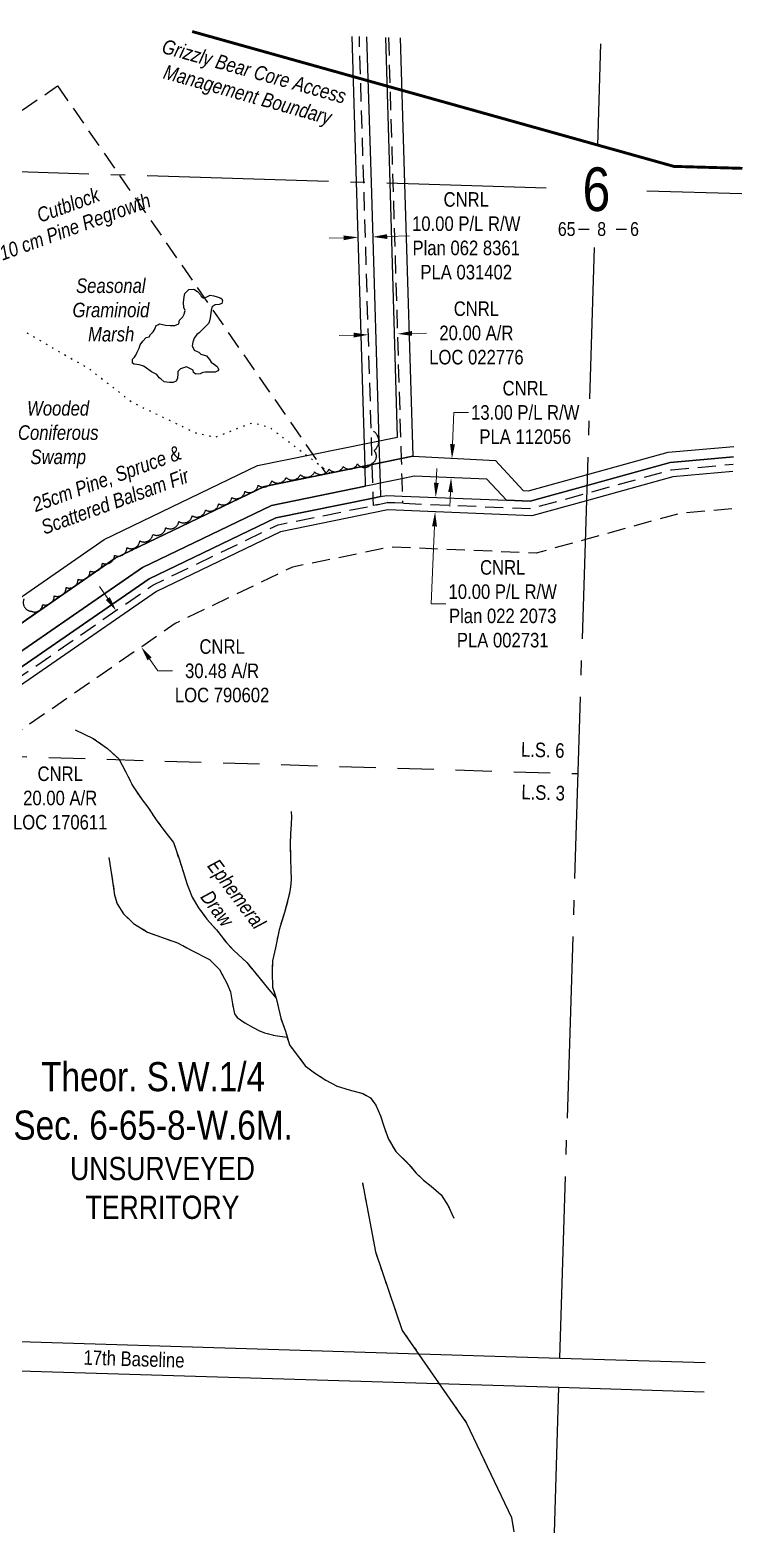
# Model space of a CAD drawing. Extents: x 356147 to 358515, y 6051156 to 6053345.
# Drawn here: x 357727 to 358218, y 6051156 to 6052190 of the extents above; entities that cross this region are included whole.
import ezdxf
from ezdxf.enums import TextEntityAlignment as Align

# ---------------------------------------------------------------- set-up
doc = ezdxf.new("R2010")
doc.units = 0
doc.header["$LTSCALE"] = 5
doc.header["$PDSIZE"] = 15
for name, pattern in [('0', [1, 1, 0]), ('DASHDOT2', [12.7, 6.35, -3.175, 0, -3.175]), ('foc-ACCESSROAD', [3.75, 2.5, -1.25]), ('foc-LSD', [8, 5, -3]), ('foc-QUARTERLINE', [33, 25, -3, 2, -3]), ('foc-TOPO', [1, 0.2, -0.8]), ('foc-TOPO-ephemeral', [6.25, 3.125, -0.625, 0.625, -0.625, 0.625, -0.625]), ('foc-WHEELTRACKS', [2, 0.4, -1.6])]:
    doc.linetypes.add(name, pattern=pattern)
doc.layers.get('Defpoints').update_dxf_attribs({"color": 9})
for name, color, linetype in [('10', 1, 'Continuous'), ('9', 3, 'Continuous'), ('AS-WILDLIFE', 131, 'DASHDOT2'), ('C-AR', 13, 'foc-ACCESSROAD'), ('C-RW', 13, 'Continuous'), ('C-SYMBOL', 7, 'Continuous'), ('C-WS', 13, 'foc-ACCESSROAD'), ('L-QSEC', 8, 'foc-QUARTERLINE'), ('L-ROAD-T', 7, 'Continuous'), ('L-SEC', 7, 'Continuous'), ('L-SECLBL', 7, 'Continuous'), ('L-SECQ', 8, 'foc-QUARTERLINE'), ('L-SECTION-LSD', 7, 'foc-LSD'), ('L-UNS-T', 3, 'Continuous'), ('T-BUSH', 110, '0'), ('T-BUSH-T', 110, 'Continuous'), ('T-CREEK', 160, 'Continuous'), ('T-DRAW', 143, 'foc-TOPO-ephemeral'), ('T-VEGETATION CHANGE', 104, 'foc-TOPO'), ('T-WATER-P3', 160, 'foc-WHEELTRACKS'), ('T-WATER-T', 170, 'Continuous'), ('WETLAND', 143, 'Continuous')]:
    doc.layers.add(name, color=color, linetype=linetype)
for name, color, linetype, lineweight in [('C-AR-T', 13, 'Continuous', 9), ('C-RW-T', 13, 'Continuous', 9), ('T-TEXT', 48, 'Continuous', 18)]:
    doc.layers.add(name, color=color, linetype=linetype, lineweight=lineweight)
doc.styles.add('100L', font='ARIALN.TTF', dxfattribs={"height": 11})
doc.styles.add('175L', font='ARIALN.TTF', dxfattribs={"height": 20})
doc.styles.add('240', font='ARIALN.TTF', dxfattribs={"height": 30})
doc.styles.add('80CG', font='ARIALN.TTF', dxfattribs={"height": 10})
doc.styles.add('80L', font='ARIALN.TTF', dxfattribs={"height": 10})
doc.styles.add('80LS', font='ARIALNI.TTF', dxfattribs={"height": 10})
doc.styles.add('foc-LtypeFont', font='ARIALN.TTF', dxfattribs={"height": 7.35})
doc.styles.add('SIMPLEX', font='ARIALN.TTF')
doc.linetypes.add('foc-TOPO-flowdirection-NOLINE', pattern='A,0,[">",foc-LtypeFont,S=0.3,R=0,X=0,Y=-0.945],-20,[">",foc-LtypeFont,S=0.3,R=0,X=0,Y=-0.945],0', length=20)
doc.dimstyles.new('Compass 5 000', dxfattribs={"dimscale": 5, "dimtxt": 9, "dimasz": 2, "dimexe": 0.2, "dimexo": 0.0625, "dimgap": 0.5, "dimtad": 0, "dimtih": 1, "dimtoh": 1, "dimzin": 0, "dimdsep": 46, "dimtxsty": '80CG', "dimcen": 0.1, "dimse1": 1, "dimse2": 1, "dimclrd": 256, "dimclrt": 256, "dimaunit": 1, "dimadec": 4, "dimazin": 0, "dimtfac": 0.06, "dimtofl": 0, "dimtmove": 0, "dimatfit": 1, "dimfxl": 0.2, "dimtolj": 1, "dimtzin": 0, "dimlwd": -1, "dimarcsym": 0})

# ---------------------------------------------------------------- blocks, each defined once
blk = doc.blocks.new('L-SECLBL')
at = {"layer": '9', "color": 7}
for p, q in [((-5.1, -27.8), (-12.3, -27.8)), ((20.7, -27.8), (13.5, -27.8))]:
    blk.add_line(p, q, dxfattribs=at)
at = {"layer": '10', "color": 2, "style": 'SIMPLEX'}
blk.add_attdef('SEC', text='', height=30, dxfattribs=at).set_placement((0, 0), align=Align.MIDDLE)
at = {"layer": '10', "color": 5, "style": '80L'}
blk.add_attdef('TWP', text='', height=9.5, dxfattribs=at).set_placement((-14.4, -27.4), align=Align.MIDDLE_RIGHT)
blk.add_attdef('RGE', text='', height=9.5, dxfattribs=at).set_placement((3.6, -27.4), align=Align.MIDDLE_CENTER)
blk.add_attdef('MER', text='', height=9.5, dxfattribs=at).set_placement((23.2, -27.4), align=Align.MIDDLE_LEFT)
blk = doc.blocks.new('*D367')
at = {"layer": 'C-AR-T', "transparency": 16777216}
for p, q in [((357990.1, 6051980.9), (358000.1, 6051981.2)), ((357950.1, 6051979.7), (357940.1, 6051979.4))]:
    blk.add_line(p, q, dxfattribs=at)
for points in [[(357950, 6051981.4), (357950.1, 6051978.1), (357960.1, 6051980)], [(357990, 6051982.6), (357990.1, 6051979.3), (357980.1, 6051980.6)]]:
    blk.add_solid(points, dxfattribs=at)
at = {"layer": 'Defpoints', "color": 0, "transparency": 16777216}
for p in [(357958.9, 6052018.3), (357978.9, 6052018.9), (357980.1, 6051980.6)]:
    blk.add_point(p, dxfattribs=at)
at = {"layer": 'C-AR-T', "transparency": 16777216, "insert": (358034.4, 6051981.2), "char_height": 10, "attachment_point": 5, "style": '80CG'}
blk.add_mtext('\\A1;CNRL\\P20.00 A/R\\PLOC 022776', dxfattribs=at)
blk = doc.blocks.new('*D376')
at = {"layer": 'C-RW-T', "transparency": 16777216}
for p, q in [((358006.8, 6051878.1), (358007.2, 6051888.1)), ((358005.6, 6051848.2), (358005.2, 6051838.2)), ((358003.4, 6051794.9), (358005.2, 6051838.2)), ((358013.4, 6051794.9), (358003.4, 6051794.9))]:
    blk.add_line(p, q, dxfattribs=at)
for points in [[(358005.2, 6051878.2), (358008.5, 6051878.1), (358006.4, 6051868.1)], [(358003.9, 6051848.2), (358007.3, 6051848.1), (358006, 6051858.2)]]:
    blk.add_solid(points, dxfattribs=at)
at = {"layer": 'Defpoints', "color": 0, "transparency": 16777216}
for p in [(358006.7, 6051868.1), (358006, 6051858.2), (358006.3, 6051858.1)]:
    blk.add_point(p, dxfattribs=at)
at = {"layer": 'C-RW-T', "transparency": 16777216, "insert": (358052.5, 6051794.9), "char_height": 10, "attachment_point": 5, "style": '80CG'}
blk.add_mtext('\\A1;CNRL\\P10.00 P/L R/W\\PPlan 022 2073\\PPLA 002731', dxfattribs=at)
blk = doc.blocks.new('*D387')
at = {"layer": 'C-RW-T', "transparency": 16777216}
for p, q in [((358018, 6051904.7), (358018.9, 6051926.5)), ((358018.9, 6051926.5), (358028.9, 6051926.5)), ((358016.6, 6051871.8), (358016.2, 6051861.8))]:
    blk.add_line(p, q, dxfattribs=at)
for points in [[(358016.3, 6051904.8), (358019.7, 6051904.7), (358017.6, 6051894.7)], [(358015, 6051871.8), (358018.3, 6051871.7), (358017, 6051881.7)]]:
    blk.add_solid(points, dxfattribs=at)
at = {"layer": 'Defpoints', "color": 0, "transparency": 16777216}
for p in [(358017.6, 6051894.7), (358030.9, 6051894.2), (358030.3, 6051881.2)]:
    blk.add_point(p, dxfattribs=at)
at = {"layer": 'C-RW-T', "transparency": 16777216, "insert": (358068, 6051926.5), "char_height": 10, "attachment_point": 5, "style": '80CG'}
blk.add_mtext('\\A1;CNRL\\P13.00 P/L R/W\\PPLA 112056', dxfattribs=at)
blk = doc.blocks.new('*D415')
at = {"layer": 'C-RW-T', "transparency": 16777216}
for p, q in [((357943.1, 6052046.7), (357933.1, 6052046.4)), ((357973.1, 6052047.6), (357988.3, 6052048))]:
    blk.add_line(p, q, dxfattribs=at)
for points in [[(357943, 6052048.3), (357943.1, 6052045), (357953.1, 6052047)], [(357973, 6052049.2), (357973.1, 6052045.9), (357963.1, 6052047.3)]]:
    blk.add_solid(points, dxfattribs=at)
at = {"layer": 'Defpoints', "color": 0, "transparency": 16777216}
for p in [(357953.1, 6052047), (357953.6, 6052028.7), (357963.6, 6052029)]:
    blk.add_point(p, dxfattribs=at)
at = {"layer": 'C-RW-T', "transparency": 16777216, "insert": (358027.4, 6052048), "char_height": 10, "attachment_point": 5, "style": '80CG'}
blk.add_mtext('\\A1;CNRL\\P10.00 P/L R/W\\PPlan 062 8361\\PPLA 031402', dxfattribs=at)
blk = doc.blocks.new('*D526')
at = {"layer": 'C-AR-T', "transparency": 16777216}
for p, q in [((357780.9, 6051798.5), (357775.2, 6051806.8)), ((357809.6, 6051757), (357815.3, 6051748.8)), ((357815.3, 6051748.8), (357825.3, 6051748.8))]:
    blk.add_line(p, q, dxfattribs=at)
for points in [[(357782.3, 6051799.5), (357779.5, 6051797.6), (357786.6, 6051790.3)], [(357811, 6051758), (357808.2, 6051756.1), (357803.9, 6051765.2)]]:
    blk.add_solid(points, dxfattribs=at)
at = {"layer": 'Defpoints', "color": 0, "transparency": 16777216}
for p in [(357787.7, 6051791.1), (357803.9, 6051765.2), (357805, 6051766)]:
    blk.add_point(p, dxfattribs=at)
at = {"layer": 'C-AR-T', "transparency": 16777216, "insert": (357859.5, 6051748.8), "char_height": 10, "attachment_point": 5, "style": '80CG'}
blk.add_mtext('\\A1;CNRL\\P30.48 A/R\\PLOC 790602', dxfattribs=at)

msp = doc.modelspace()

# ---------------------------------------------------------------- linework, layer by layer
at = {"layer": 'AS-WILDLIFE', "const_width": 2, "flags": 128}
msp.add_lwpolyline([(358217.413, 6052094.457), (358170.214, 6052095.806), (357838.897, 6052188.576)], dxfattribs=at)
at = {"layer": 'C-AR', "flags": 128}
for points in [[(357973.92, 6052184.465), (357976.944, 6052084.35), (357982.684, 6051894.228), (357983.084, 6051880.99), (357983.443, 6051869.083), (357983.595, 6051864.085), (357973.087, 6051864.519), (357965.993, 6051863.086), (357963.635, 6051862.599), (357963.482, 6051867.655), (357963.205, 6051876.822), (357962.802, 6051890.195), (357956.92, 6052084.958), (357953.897, 6052185.074)], [(357187.885, 6051943.65), (357194.529, 6051934.318), (357283.952, 6051818.21), (357287.597, 6051813.479), (357313.035, 6051783.342), (357414.182, 6051663.513), (357439.405, 6051640.103), (357451.428, 6051628.94), (357460.193, 6051620.806), (357464.753, 6051616.572), (357467.193, 6051617.189), (357469.822, 6051617.854), (357483.316, 6051621.269), (357496.257, 6051624.544), (357546.037, 6051637.14), (357636.984, 6051690.661), (357654.264, 6051700.83), (357673.622, 6051712.223), (357811.873, 6051807.79), (357898.03, 6051849.276), (357963.635, 6051862.599), (357965.993, 6051863.08), (357973.087, 6051864.519), (357983.595, 6051864.086), (358072.035, 6051860.44), (358110.406, 6051871.052), (358168.699, 6051887.174), (358211.043, 6051890.927)], [(358210.083, 6051860.25), (358174.149, 6051857.065), (358109.407, 6051839.161), (358075.554, 6051829.798), (357975.527, 6051833.921), (357907.822, 6051820.17), (357827.24, 6051781.369), (357690.036, 6051686.524), (357557.736, 6051608.668), (357486.142, 6051590.551), (357473.483, 6051587.348), (357466.726, 6051585.638), (357456.165, 6051582.966), (357455.653, 6051583.442), (357433.907, 6051603.625), (357425.192, 6051611.714), (357415.953, 6051620.292), (357412.376, 6051623.613), (357404.281, 6051631.165), (357398.087, 6051636.877), (357392.093, 6051642.441), (357311.602, 6051737.798), (357282.506, 6051772.268), (357186.363, 6051895.288)]]:
    msp.add_lwpolyline(points, dxfattribs=at)
at = {"layer": 'C-RW'}
for points in [[(357982.017, 6052184.218), (357985.01, 6052084.105), (357990.619, 6051896.46), (357888.661, 6051875.695), (357786.036, 6051826.244), (357657.37, 6051737.224), (357637.285, 6051725.405), (357623.396, 6051717.233), (357620.002, 6051715.235), (357615.62, 6051712.657), (357534.269, 6051664.786), (357503.504, 6051656.559), (357502.062, 6051662.194), (357458.541, 6051651.178), (357456.499, 6051659.992), (357498.488, 6051670.558), (357527.27, 6051677.801), (357649.291, 6051749.868), (357778.47, 6051839.243), (357883.836, 6051890.015), (357980.225, 6051909.646), (357975, 6052084.409), (357972.007, 6052184.523)], [(357665.913, 6051724.11), (357804.813, 6051819.926), (357893.533, 6051862.644), (357958.22, 6051875.777), (357957.832, 6051889.187), (357951.915, 6052085.111), (357948.892, 6052185.227)], [(357958.903, 6052184.922), (357961.926, 6052084.807), (357967.772, 6051891.203), (357968.175, 6051877.864), (357968.453, 6051868.664), (357963.482, 6051867.655), (357896.423, 6051854.049), (357809.351, 6051812.124), (357670.738, 6051716.542)], [(357657.37, 6051737.224), (357786.036, 6051826.244), (357888.661, 6051875.695), (357957.142, 6051889.642), (357990.619, 6051896.46), (358047.532, 6051893.502), (358066.583, 6051872.816), (358070.296, 6051872.664), (358110.807, 6051883.865), (358166.2, 6051899.183), (358211.427, 6051903.189)], [(358211.201, 6051895.962), (358167.617, 6051892.1), (358110.571, 6051876.324), (358071.327, 6051865.462), (358055.02, 6051866.134), (358041.619, 6051880.738), (357991.678, 6051882.793), (357983.084, 6051880.99), (357968.175, 6051877.865), (357963.205, 6051876.823), (357958.219, 6051875.777), (357893.533, 6051862.644), (357804.814, 6051819.926), (357665.913, 6051724.11)], [(357670.738, 6051716.542), (357809.351, 6051812.124), (357896.423, 6051854.049), (357963.482, 6051867.655), (357968.453, 6051868.664), (357972.694, 6051869.525), (357983.443, 6051869.083), (358055.018, 6051866.136), (358071.344, 6051865.464), (358110.571, 6051876.324), (358167.644, 6051892.098), (358211.201, 6051895.959)], [(358210.886, 6051885.894), (358169.593, 6051882.234), (358110.242, 6051865.82), (358072.612, 6051855.414), (357973.487, 6051859.5), (357899.636, 6051844.501), (357814.394, 6051803.456), (357676.093, 6051708.127), (357547.601, 6051632.657), (357497.456, 6051619.843), (357485.563, 6051616.791), (357468.395, 6051612.424), (357467.489, 6051612.199), (357433.907, 6051603.625), (357427.642, 6051602.025), (357428.892, 6051597.084), (357305.709, 6051550.587), (357275.167, 6051539.058), (357173.948, 6051500.853)]]:
    msp.add_lwpolyline(points, dxfattribs=at)
at = {"layer": 'C-WS', "flags": 128}
msp.add_lwpolyline([(357746.349, 6052151.175), (357931.1, 6051884.334), (357888.661, 6051875.695), (357786.036, 6051826.244), (357687.448, 6051758.026), (357597.166, 6051888.431), (357553.939, 6051858.503), (357480.77, 6051967.275), (357746.349, 6052151.175)], close=True, dxfattribs=at)
at = {"layer": 'L-QSEC'}
for p, q in [((358117.887, 6052110.085), (358120.076, 6052180.015)), ((357313.085, 6052104.571), (358082.475, 6052081.147)), ((358091.787, 6051276.158), (358115.697, 6052040.12)), ((358088.028, 6051155.864), (358091.158, 6051256.058))]:
    msp.add_line(p, q, dxfattribs=at)
at = {"layer": 'L-SEC'}
for p, q in [((357287.783, 6051300.632), (358091.769, 6051276.159)), ((357287.15, 6051280.532), (358091.158, 6051256.058)), ((358091.769, 6051276.159), (358191.707, 6051273.117)), ((358091.158, 6051256.058), (358191.078, 6051253.017))]:
    msp.add_line(p, q, dxfattribs=at)
at = {"layer": 'L-SECQ'}
msp.add_line((358151.726, 6052079.039), (358216.869, 6052077.056), dxfattribs=at)
at = {"layer": 'L-SECTION-LSD'}
msp.add_line((357300.434, 6051702.602), (358104.368, 6051678.129), dxfattribs=at)
at = {"layer": 'T-BUSH', "flags": 128}
msp.add_lwpolyline([(357723.238, 6051798.33, 0.52056705), (357728.406, 6051789.773, 0.52056705), (357736.112, 6051794.384, 0.52056705), (357744.091, 6051800.407, 0.52056705), (357752.267, 6051806.156, 0.52056705), (357760.508, 6051811.814, 0.52056705), (357768.749, 6051817.472, 0.52056705), (357777.168, 6051822.861, 0.52056705), (357785.614, 6051828.21, 0.52056705), (357794.085, 6051833.516, 0.52056705), (357802.945, 6051838.142, 0.52056705), (357811.831, 6051842.721, 0.52056705), (357820.717, 6051847.3, 0.52056705), (357829.78, 6051851.507, 0.52056705), (357838.961, 6051855.461, 0.52056705), (357848.122, 6051859.46, 0.52056705), (357857.152, 6051863.748, 0.52056705), (357866.183, 6051868.035, 0.52056705), (357875.235, 6051872.276, 0.52056705), (357884.317, 6051876.453, 0.52056705), (357893.77, 6051879.538, 0.52056705), (357903.518, 6051881.757, 0.52056705), (357913.313, 6051883.746, 0.52056705), (357923.135, 6051885.603, 0.52056705), (357932.958, 6051887.461, 0.52056705), (357942.78, 6051889.319, 0.52056705), (357952.603, 6051891.177, 0.52056705), (357962.499, 6051891.428, 0.52056705), (357964.022, 6051900.291, 0.52056705), (357963.653, 6051913.591, 0.52056705)], format="xyb", dxfattribs=at)
at = {"layer": 'T-CREEK', "linetype": 'foc-TOPO-flowdirection-NOLINE', "flags": 128}
msp.add_lwpolyline([(357956.029, 6051396.624), (357964.937, 6051349.258), (357983.395, 6051295.131), (358027.603, 6051231.466), (358058.58, 6051166.478), (358060.137, 6051156.713)], dxfattribs=at)
at = {"layer": 'T-DRAW', "linetype": 'foc-TOPO-flowdirection-NOLINE', "flags": 128}
for points in [[(357758.364, 6051708.24), (357770.877, 6051702.374), (357780.653, 6051695.335), (357788.474, 6051688.297), (357793.166, 6051679.694), (357797.859, 6051669.918), (357804.507, 6051660.141), (357808.417, 6051655.058), (357814.674, 6051645.673), (357820.149, 6051638.243), (357826.014, 6051630.813), (357829.925, 6051619.473), (357832.662, 6051610.87), (357835.399, 6051601.876), (357838.919, 6051593.273), (357843.22, 6051585.843), (357849.086, 6051578.022), (357855.734, 6051570.592), (357861.99, 6051562.38), (357867.465, 6051556.515), (357876.459, 6051548.303), (357884.671, 6051538.136), (357890.537, 6051531.097), (357896.793, 6051523.667), (357899.922, 6051509.98), (357903.05, 6051500.986), (357905.787, 6051491.601), (357916.737, 6051477.133), (357922.993, 6051472.44), (357930.814, 6051467.356), (357938.635, 6051463.055), (357946.847, 6051460.709), (357956.216, 6051458.175), (357961.472, 6051455.172), (357965.226, 6051450.166), (357968.48, 6051442.658), (357970.982, 6051434.9), (357973.985, 6051426.641), (357978.991, 6051418.132), (357988, 6051409.372), (357993.006, 6051403.366), (357998.011, 6051398.611), (358003.267, 6051394.356), (358010.274, 6051388.35), (358015.029, 6051380.842), (358018.783, 6051372.333)], [(357907.114, 6051652.023), (357907.274, 6051648.339), (357906.954, 6051643.373), (357906.473, 6051636.646), (357906.313, 6051629.278), (357906.633, 6051618.867), (357906.793, 6051612.46), (357907.114, 6051604.772), (357906.313, 6051598.525), (357905.031, 6051592.279), (357902.409, 6051582.558), (357898.655, 6051570.796), (357896.152, 6051558.282), (357894.15, 6051549.272), (357893.9, 6051541.264), (357894.15, 6051531.253), (357896.793, 6051523.667)], [(357781.529, 6051620.349), (357783.531, 6051608.836), (357785.533, 6051594.571), (357787.285, 6051588.565), (357791.79, 6051581.807), (357798.547, 6051575.05), (357808.308, 6051569.044), (357817.818, 6051565.54), (357828.83, 6051561.786), (357838.34, 6051556.781), (357850.853, 6051550.274), (357857.611, 6051543.516), (357862.866, 6051534.006), (357865.369, 6051528), (357866.62, 6051519.741), (357868.032, 6051512.994), (357869.794, 6051510.431), (357875.239, 6051506.747), (357880.846, 6051503.543), (357884.69, 6051501.461), (357888.694, 6051499.859), (357896.062, 6051497.937), (357904.263, 6051496.826)]]:
    msp.add_lwpolyline(points, dxfattribs=at)
at = {"layer": 'T-DRAW', "flags": 128}
for points in [[(357758.364, 6051708.24), (357770.877, 6051702.374), (357780.653, 6051695.335), (357788.474, 6051688.297), (357793.166, 6051679.694), (357797.859, 6051669.918), (357804.507, 6051660.141), (357808.417, 6051655.058), (357814.674, 6051645.673), (357820.149, 6051638.243), (357826.014, 6051630.813), (357829.925, 6051619.473), (357832.662, 6051610.87), (357835.399, 6051601.876), (357838.919, 6051593.273), (357843.22, 6051585.843), (357849.086, 6051578.022), (357855.734, 6051570.592), (357861.99, 6051562.38), (357867.465, 6051556.515), (357876.459, 6051548.303), (357884.671, 6051538.136), (357890.537, 6051531.097), (357896.793, 6051523.667), (357899.922, 6051509.98), (357903.05, 6051500.986), (357905.787, 6051491.601), (357916.737, 6051477.133), (357922.993, 6051472.44), (357930.814, 6051467.356), (357938.635, 6051463.055), (357946.847, 6051460.709), (357956.216, 6051458.175), (357961.472, 6051455.172), (357965.226, 6051450.166), (357968.48, 6051442.658), (357970.982, 6051434.9), (357973.985, 6051426.641), (357978.991, 6051418.132), (357988, 6051409.372), (357993.006, 6051403.366), (357998.011, 6051398.611), (358003.267, 6051394.356), (358010.274, 6051388.35), (358015.029, 6051380.842), (358018.783, 6051372.333)], [(357907.114, 6051652.023), (357907.274, 6051648.339), (357906.954, 6051643.373), (357906.473, 6051636.646), (357906.313, 6051629.278), (357906.633, 6051618.867), (357906.793, 6051612.46), (357907.114, 6051604.772), (357906.313, 6051598.525), (357905.031, 6051592.279), (357902.409, 6051582.558), (357898.655, 6051570.796), (357896.152, 6051558.282), (357894.15, 6051549.272), (357893.9, 6051541.264), (357894.15, 6051531.253), (357896.793, 6051523.667)], [(357781.529, 6051620.349), (357783.531, 6051608.836), (357785.533, 6051594.571), (357787.285, 6051588.565), (357791.79, 6051581.807), (357798.547, 6051575.05), (357808.308, 6051569.044), (357817.818, 6051565.54), (357828.83, 6051561.786), (357838.34, 6051556.781), (357850.853, 6051550.274), (357857.611, 6051543.516), (357862.866, 6051534.006), (357865.369, 6051528), (357866.62, 6051519.741), (357868.032, 6051512.994), (357869.794, 6051510.431), (357875.239, 6051506.747), (357880.846, 6051503.543), (357884.69, 6051501.461), (357888.694, 6051499.859), (357896.062, 6051497.937), (357904.263, 6051496.826)]]:
    msp.add_lwpolyline(points, dxfattribs=at)
at = {"layer": 'T-VEGETATION CHANGE', "flags": 128}
msp.add_lwpolyline([(357564.324, 6052071.845), (357593.444, 6052051.611), (357623.676, 6052033.565), (357665.113, 6052011.182), (357708.528, 6051991.46), (357730.932, 6051978.005), (357767.992, 6051956.651), (357797.73, 6051933.464), (357841.353, 6051912.52), (357854.687, 6051909.563), (357880.737, 6051919.661), (357892.452, 6051916.063), (357933.955, 6051884.815)], dxfattribs=at)
at = {"layer": 'T-WATER-P3', "flags": 128}
msp.add_lwpolyline([(357956.029, 6051396.624), (357964.937, 6051349.258), (357983.395, 6051295.131), (358027.603, 6051231.466), (358058.58, 6051166.478), (358060.137, 6051156.713)], dxfattribs=at)
at = {"layer": 'WETLAND'}
msp.add_lwpolyline([(357800.143, 6051965.936), (357801.141, 6051968.008), (357802.386, 6051970.727), (357803.093, 6051972.955), (357804.964, 6051975.524), (357807.21, 6051978.078), (357809.411, 6051978.591), (357810.36, 6051980.2), (357812.099, 6051982.119), (357813.358, 6051984.337), (357813.491, 6051984.621), (357814.257, 6051986.256), (357815.276, 6051986.915), (357816.356, 6051987.589), (357819.772, 6051986.819), (357820.672, 6051986.616), (357823.812, 6051986.458), (357826.959, 6051986.299), (357829.853, 6051987.508), (357830.216, 6051990.054), (357832.431, 6051992.36), (357833.429, 6051994.165), (357834.058, 6051996.663), (357833.274, 6051998.731), (357832.9, 6052002.103), (357833.421, 6052005.991), (357833.836, 6052008.473), (357836.582, 6052011.053), (357839.995, 6052011.317), (357842.598, 6052009.769), (357844.595, 6052007.54), (357845.162, 6052006.468), (357846.573, 6052005.322), (357847.705, 6052005.289), (357849.451, 6052006.221), (357851.377, 6052007.23), (357853.708, 6052006.701), (357856.046, 6052006.161), (357858.145, 6052005.442), (357859.284, 6052004.722), (357859.764, 6052003.343), (357859.404, 6052001.605), (357857.485, 6052000.885), (357854.667, 6052000.466), (357852.689, 6051999.147), (357851.909, 6051996.988), (357851.73, 6051994.89), (357851.61, 6051993.331), (357851.25, 6051991.592), (357850.83, 6051989.614), (357850.341, 6051987.984), (357847.297, 6051985.013), (357843.77, 6051981.368), (357842.199, 6051980.162), (357840.363, 6051977.639), (357839.364, 6051974.842), (357838.895, 6051972.406), (357839.034, 6051972.1), (357839.075, 6051972.008), (357840.306, 6051969.29), (357842.419, 6051968.43), (357843.616, 6051967.943), (357844.838, 6051966.615), (357848.825, 6051965.567), (357850.95, 6051963.053), (357851.909, 6051961.254), (357854.248, 6051959.456), (357856.166, 6051958.136), (357856.891, 6051956.858), (357857.186, 6051956.338), (357856.526, 6051955.199), (357854.787, 6051954.359), (357852.749, 6051954.239), (357850.53, 6051954.179), (357848.072, 6051954.299), (357846.154, 6051954.059), (357844.475, 6051953.16), (357841.349, 6051952.839), (357839.914, 6051954.01), (357839.695, 6051955.612), (357835.002, 6051957.837), (357830.805, 6051956.578), (357829.126, 6051954.719), (357829.006, 6051952.381), (357828.929, 6051950.87), (357828.886, 6051950.042), (357827.867, 6051948.184), (357825.828, 6051947.165), (357823.37, 6051947.045), (357819.593, 6051947.704), (357817.59, 6051949.345), (357816.148, 6051950.43), (357814.725, 6051952.599), (357811.016, 6051954.506), (357806.579, 6051957.738), (357805.439, 6051958.415), (357803.98, 6051958.875), (357802.522, 6051959.259), (357800.872, 6051959.566), (357798.992, 6051959.719), (357797.841, 6051960.41), (357797.803, 6051962.06), (357797.918, 6051963.211), (357799.222, 6051964.516), (357800.143, 6051965.936)], close=True, dxfattribs=at)

# ---------------------------------------------------------------- block references
at = {"layer": 'L-SECLBL', "xscale": 0.999663, "yscale": 0.999663, "zscale": 0.999663}
msp.add_blockref('L-SECLBL', (358116.949, 6052080.098), dxfattribs=at).add_auto_attribs({'SEC': '6', 'TWP': '65', 'RGE': '8', 'MER': '6'})

# ---------------------------------------------------------------- texts
at = {"layer": 'AS-WILDLIFE', "insert": (357878.921, 6052151.746), "char_height": 10, "attachment_point": 5, "rotation": 344.357592, "style": '240'}
msp.add_mtext_dynamic_manual_height_columns('{\\fArial Narrow|b0|i1|c0|p34;Grizzly Bear Core Access Management Boundary}', width=130.62833, gutter_width=45.015, heights=[0], dxfattribs=at)
at = {"layer": 'C-AR-T', "insert": (357748.152, 6051661.321), "char_height": 9.9966, "attachment_point": 5, "style": '80CG'}
msp.add_mtext('\\A1;CNRL\\P20.00 A/R\\PLOC 170611', dxfattribs=at)
at = {"layer": 'C-SYMBOL', "color": 3, "insert": (357812.072, 6051479.702), "char_height": 19.99326, "width": 190.43594, "attachment_point": 2, "style": '175L'}
msp.add_mtext('Theor. S.W.1/4\\PSec. 6-65-8-W.6M.', dxfattribs=at)
at = {"layer": 'L-ROAD-T', "style": '80L'}
msp.add_text('17th Baseline', height=9.99663, rotation=358.256471, dxfattribs=at).set_placement((357798.931, 6051275.544), align=Align.MIDDLE_CENTER)
at = {"layer": 'L-UNS-T', "color": 3, "insert": (357818.488, 6051393.081), "char_height": 15.99461, "attachment_point": 5, "style": '80L'}
msp.add_mtext_dynamic_manual_height_columns('UNSURVEYED TERRITORY', width=126.41375, gutter_width=47.5, heights=[0], dxfattribs=at)
at = {"layer": 'T-BUSH-T', "char_height": 9.99086, "width": 107.96169, "attachment_point": 2, "rotation": 20, "style": '80LS'}
for s, insert in [('10 cm Pine Regrowth', (357756.523, 6052059.041)), ('25cm Pine, Spruce & Scattered Balsam Fir', (357778.438, 6051885.76))]:
    msp.add_mtext(s, dxfattribs=dict(at, insert=insert))
at = {"layer": 'T-TEXT', "insert": (357751.85, 6052073.986), "char_height": 9.9909, "width": 74.87463, "attachment_point": 2, "rotation": 20, "style": '80LS'}
msp.add_mtext('Cutblock', dxfattribs=at)
at = {"layer": 'T-WATER-T', "insert": (357856.683, 6051620.788), "char_height": 10, "attachment_point": 1, "rotation": 306.869898, "style": '80L'}
msp.add_mtext_dynamic_manual_height_columns('\\pi0.3357;{\\fArial Narrow|b0|i1|c0|p34;Ephemeral \\P\\pi14.60241;Draw}', width=55.99882, gutter_width=47.516, heights=[0], dxfattribs=at)
at = {"layer": 'WETLAND', "char_height": 10, "attachment_point": 1, "style": '80L'}
for s, width, insert in [('\\pi3.03992;{\\fArial Narrow|b0|i1|c0|p34;Seasonal \\P\\pi0.61495;Graminoid \\P\\pi11.26639;Marsh}', 53.52186, (357756.034, 6052018.722)), ('\\pi7.20135;{\\fArial Narrow|b0|i1|c0|p34;Wooded\\P\\pi0.93259;Coniferous\\P\\pi9.53082;Swamp}', 56.1967, (357718.193, 6051934.375))]:
    msp.add_mtext_dynamic_manual_height_columns(s, width=width, gutter_width=47.516, heights=[0], dxfattribs=dict(at, insert=insert))

# ---------------------------------------------------------------- dimensions: what is measured, and where the dimension line sits
at = {"layer": 'C-AR-T'}
dim = msp.add_linear_dim(base=(357980.075, 6051980.624), p1=(357958.933, 6052018.295), p2=(357978.92, 6052018.899), angle=1.729465, text='CNRL\\P20.00 A/R\\PLOC 022776', dimstyle='Compass 5 000', dxfattribs=at)
dim.commit()
dim.dimension.update_dxf_attribs({"geometry": '*D367', "text_midpoint": (358034.367, 6051981.228), "dimtype": 161})
dim = msp.add_aligned_dim(p1=(357787.675, 6051791.063), p2=(357805.002, 6051765.997), distance=-1.34, text='CNRL\\P30.48 A/R\\PLOC 790602', dimstyle='Compass 5 000', dxfattribs=at)
dim.commit()
dim.dimension.update_dxf_attribs({"geometry": '*D526', "text_midpoint": (357859.543, 6051748.782)})
at = {"layer": 'C-RW-T'}
for base, p1, p2, angle, text, picture, middle in [((357953.067, 6052046.977), (357963.611, 6052028.994), (357953.619, 6052028.692), 181.729744, 'CNRL\\P10.00 P/L R/W\\PPlan 062 8361\\PPLA 031402', '*D415', (358027.377, 6052048.041)), ((358017.578, 6051894.734), (358030.329, 6051881.202), (358030.863, 6051894.188), 87.645675, 'CNRL\\P13.00 P/L R/W\\PPLA 112056', '*D387', (358067.972, 6051926.532))]:
    dim = msp.add_linear_dim(base=base, p1=p1, p2=p2, angle=angle, text=text, dimstyle='Compass 5 000', dxfattribs=at)
    dim.commit()
    dim.dimension.update_dxf_attribs({"geometry": picture, "text_midpoint": middle, "dimtype": 161})
dim = msp.add_linear_dim(base=(358006.005, 6051858.159), p1=(358006.701, 6051868.126), p2=(358006.289, 6051858.148), angle=267.639618, text='CNRL\\P10.00 P/L R/W\\PPlan 022 2073\\PPLA 002731', dimstyle='Compass 5 000', override={"dimtmove": 1}, dxfattribs=at)
dim.commit()
dim.dimension.update_dxf_attribs({"geometry": '*D376', "text_midpoint": (358013.147, 6051794.862), "dimtype": 161})

# ---------------------------------------------------------------- next in the draw order: texts
at = {"layer": 'L-SECTION-LSD', "char_height": 9.9966, "attachment_point": 1, "rotation": 358.25639, "style": '100L', "bg_fill": 3, "box_fill_scale": 1.5, "bg_fill_color": 256, "bg_fill_transparency": 0}
for s, width, insert in [('L.S. 6', 30.48313, (358065.244, 6051699.834)), ('L.S. 3', 30.37591, (358065.524, 6051670.509))]:
    msp.add_mtext_dynamic_manual_height_columns(s, width=width, gutter_width=55, heights=[0], dxfattribs=dict(at, insert=insert))

doc.saveas('drawing.dxf')
